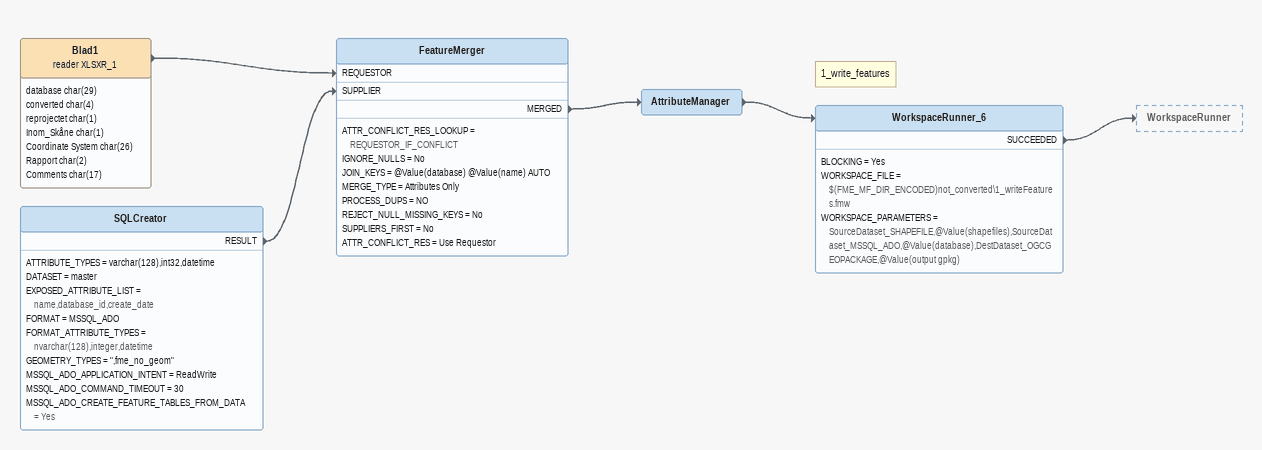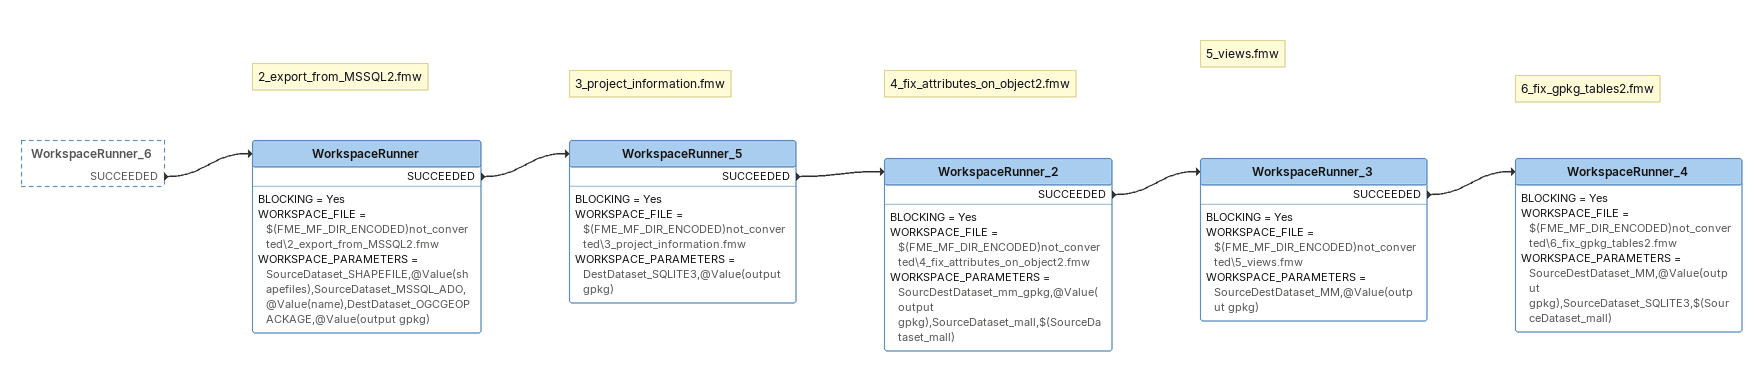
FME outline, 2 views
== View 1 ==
Blad1 (reader XLSXR_1)
    attributes: database char(29), converted char(4), reprojectet char(1), Inom_Skåne char(1), Coordinate System char(26), Rapport char(2), Comments char(17)
    -> FeatureMerger [REQUESTOR]
SQLCreator
    ATTRIBUTE_TYPES = varchar(128),int32,datetime
    DATASET = master
    EXPOSED_ATTRIBUTE_LIST = name,database_id,create_date
    FORMAT = MSSQL_ADO
    FORMAT_ATTRIBUTE_TYPES = nvarchar(128),integer,datetime
    GEOMETRY_TYPES = ",fme_no_geom"
    MSSQL_ADO_APPLICATION_INTENT = ReadWrite
    MSSQL_ADO_COMMAND_TIMEOUT = 30
    MSSQL_ADO_CREATE_FEATURE_TABLES_FROM_DATA = Yes
    RESULT -> FeatureMerger [SUPPLIER]
FeatureMerger
    ATTR_CONFLICT_RES_LOOKUP = REQUESTOR_IF_CONFLICT
    IGNORE_NULLS = No
    JOIN_KEYS = @Value(database) @Value(name) AUTO
    MERGE_TYPE = Attributes Only
    PROCESS_DUPS = NO
    REJECT_NULL_MISSING_KEYS = No
    SUPPLIERS_FIRST = No
    ATTR_CONFLICT_RES = Use Requestor
    MERGED -> AttributeManager
AttributeManager
    -> WorkspaceRunner_6
Note: 1_write_features
WorkspaceRunner_6
    BLOCKING = Yes
    WORKSPACE_FILE = $(FME_MF_DIR_ENCODED)not_converted\1_writeFeatures.fmw
    WORKSPACE_PARAMETERS = SourceDataset_SHAPEFILE,@Value(shapefiles),SourceDataset_MSSQL_ADO,@Value(database),DestDataset_OGCGEOPACKAGE,@Value(output gpkg)
    SUCCEEDED -> WorkspaceRunner

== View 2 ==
WorkspaceRunner_6 [outside]
    SUCCEEDED -> WorkspaceRunner
Note: 2_export_from_MSSQL2.fmw
WorkspaceRunner
    BLOCKING = Yes
    WORKSPACE_FILE = $(FME_MF_DIR_ENCODED)not_converted\2_export_from_MSSQL2.fmw
    WORKSPACE_PARAMETERS = SourceDataset_SHAPEFILE,@Value(shapefiles),SourceDataset_MSSQL_ADO,@Value(name),DestDataset_OGCGEOPACKAGE,@Value(output gpkg)
    SUCCEEDED -> WorkspaceRunner_5
Note: 3_project_information.fmw
WorkspaceRunner_5
    BLOCKING = Yes
    WORKSPACE_FILE = $(FME_MF_DIR_ENCODED)not_converted\3_project_information.fmw
    WORKSPACE_PARAMETERS = DestDataset_SQLITE3,@Value(output gpkg)
    SUCCEEDED -> WorkspaceRunner_2
Note: 4_fix_attributes_on_object2.fmw
WorkspaceRunner_2
    BLOCKING = Yes
    WORKSPACE_FILE = $(FME_MF_DIR_ENCODED)not_converted\4_fix_attributes_on_object2.fmw
    WORKSPACE_PARAMETERS = SourcDestDataset_mm_gpkg,@Value(output gpkg),SourceDataset_mall,$(SourceDataset_mall)
    SUCCEEDED -> WorkspaceRunner_3
Note: 5_views.fmw
WorkspaceRunner_3
    BLOCKING = Yes
    WORKSPACE_FILE = $(FME_MF_DIR_ENCODED)not_converted\5_views.fmw
    WORKSPACE_PARAMETERS = SourceDestDataset_MM,@Value(output gpkg)
    SUCCEEDED -> WorkspaceRunner_4
Note: 6_fix_gpkg_tables2.fmw
WorkspaceRunner_4
    BLOCKING = Yes
    WORKSPACE_FILE = $(FME_MF_DIR_ENCODED)not_converted\6_fix_gpkg_tables2.fmw
    WORKSPACE_PARAMETERS = SourceDestDataset_MM,@Value(output gpkg),SourceDataset_SQLITE3,$(SourceDataset_mall)
